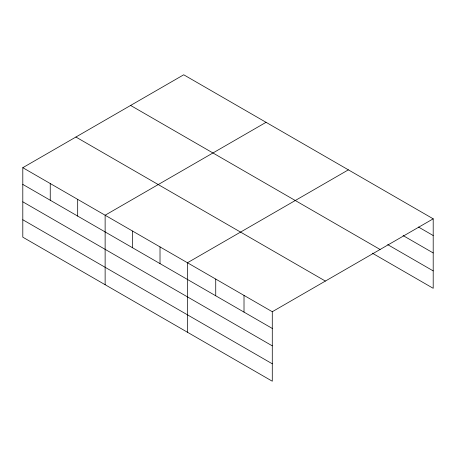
<?xml version="1.0" encoding="UTF-8"?>
<svg xmlns="http://www.w3.org/2000/svg" width="456" height="456" viewBox="0 0 456 456"><rect width="100%" height="100%" fill="white"/><g stroke="black" fill="none" stroke-linecap="round" stroke-linejoin="round"><path stroke-width="0.68" d="M272.283 345.853L272.283 311.727L22.8 167.688L22.8 237.177L272.283 381.216L272.283 345.853L22.8 201.814M372.347 253.177L433.2 288.312L433.2 218.823L183.717 74.784L22.8 167.688M266.047 122.316L105.131 215.221L105.131 284.709M348.373 169.849L187.462 262.753L187.462 332.242M272.283 311.727L433.2 218.823M418.448 227.014L433.2 235.535M403.081 235.564L433.2 252.949M387.714 244.633L433.2 270.898M130.615 105.444L380.099 249.483M75.901 137.028L325.385 281.067M22.8 184.395L272.283 328.44M22.8 219.758L272.283 363.797M244.011 295.402L244.011 312.115M215.734 279.078L215.734 295.79M160.016 246.907L160.016 263.619M132.576 231.067L132.576 247.773M77.685 199.375L77.685 216.087M50.245 183.534L50.245 200.241"/></g></svg>
